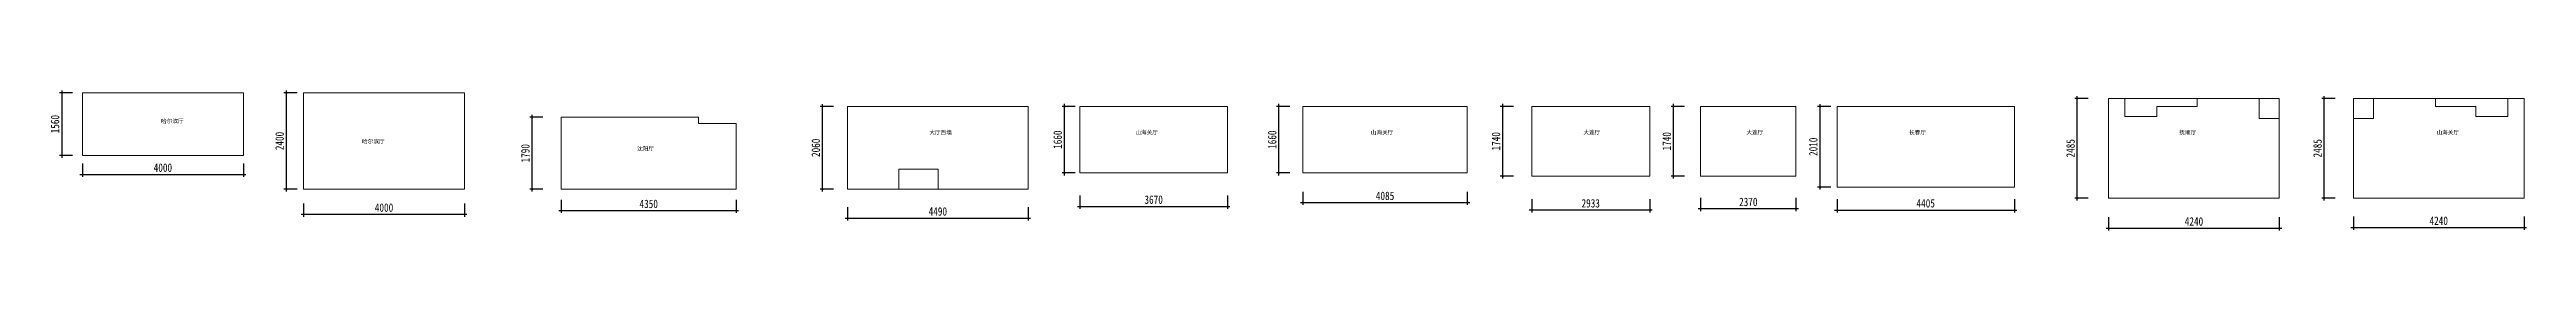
# Model space of a CAD drawing. Header units: millimetres. Extents: x 292933 to 354473, y 385624 to 389116.
import ezdxf

# ---------------------------------------------------------------- set-up
doc = ezdxf.new("R2010")
doc.units = ezdxf.units.MM
doc.header["$LTSCALE"] = 4
doc.layers.add('吊顶粗线', color=3, linetype='Continuous', lineweight=13)
doc.layers.add('文字', color=3, linetype='Continuous', lineweight=0)
doc.styles.add('-黑体', font='simhei.ttf', dxfattribs={"width": 0.8})
doc.styles.add('黑体标注', font='simhei.ttf', dxfattribs={"height": 130})
doc.dimstyles.new('立面尺寸标注', dxfattribs={"dimscale": 60, "dimtxt": 3.5, "dimasz": 0.7, "dimexe": 1, "dimexo": 0.5, "dimgap": 1, "dimtad": 1, "dimdec": 0, "dimdsep": 46, "dimtxsty": '-黑体', "dimblk": 'ARCHTICK', "dimcen": 2.5, "dimdle": 1, "dimclrd": 1, "dimclre": 1, "dimclrt": 3, "dimadec": 0, "dimazin": 0, "dimtfac": 1, "dimtdec": 0, "dimtix": 1, "dimtmove": 2, "dimatfit": 3, "dimfxl": 4.5, "dimfxlon": 1, "dimtolj": 1, "dimtzin": 0, "dimarcsym": 0})

# ---------------------------------------------------------------- blocks, each defined once
blk = doc.blocks.new('_ArchTick')
at = {"color": 0, "linetype": 'ByBlock', "const_width": 0.15}
blk.add_lwpolyline([(-0.5, -0.5), (0.5, 0.5)], dxfattribs=at)
blk = doc.blocks.new('*D319')
at = {"layer": 'Defpoints', "color": 0, "ltscale": 5, "transparency": 16777216}
for p in [(293749, 387496), (297749, 387496), (297749, 387023)]:
    blk.add_point(p, dxfattribs=at)
at = {"layer": '吊顶粗线', "color": 1, "lineweight": -2, "ltscale": 5, "transparency": 16777216}
for p, q in [((293749, 387293), (293749, 386963)), ((297749, 387293), (297749, 386963)), ((293689, 387023), (297809, 387023))]:
    blk.add_line(p, q, dxfattribs=at)
at = {"layer": '吊顶粗线', "color": 1, "lineweight": -2, "ltscale": 5, "transparency": 16777216, "xscale": 42, "yscale": 42, "zscale": 42, "rotation": 180}
blk.add_blockref('_ArchTick', (293749, 387023), dxfattribs=at)
at = {"layer": '吊顶粗线', "color": 1, "lineweight": -2, "ltscale": 5, "transparency": 16777216, "xscale": 42, "yscale": 42, "zscale": 42}
blk.add_blockref('_ArchTick', (297749, 387023), dxfattribs=at)
at = {"layer": '吊顶粗线', "color": 3, "ltscale": 5, "transparency": 16777216, "insert": (295749, 387190), "char_height": 210, "attachment_point": 5, "style": '-黑体'}
blk.add_mtext('\\A1;4000', dxfattribs=at)
blk = doc.blocks.new('*D320')
at = {"layer": 'Defpoints', "color": 0, "ltscale": 5, "transparency": 16777216}
for p in [(293749, 389056), (293237, 387496), (293749, 387496)]:
    blk.add_point(p, dxfattribs=at)
at = {"layer": '吊顶粗线', "color": 1, "lineweight": -2, "ltscale": 5, "transparency": 16777216}
for p, q in [((293507, 389056), (293177, 389056)), ((293237, 389116), (293237, 387436)), ((293507, 387496), (293177, 387496))]:
    blk.add_line(p, q, dxfattribs=at)
at = {"layer": '吊顶粗线', "color": 1, "lineweight": -2, "ltscale": 5, "transparency": 16777216, "xscale": 42, "yscale": 42, "zscale": 42}
for p, rotation in [((293237, 389056), 90), ((293237, 387496), 270)]:
    blk.add_blockref('_ArchTick', p, dxfattribs=dict(at, rotation=rotation))
at = {"layer": '吊顶粗线', "color": 3, "ltscale": 5, "transparency": 16777216, "insert": (293071, 388276), "char_height": 210, "attachment_point": 5, "rotation": 90, "style": '-黑体'}
blk.add_mtext('\\A1;1560', dxfattribs=at)
blk = doc.blocks.new('*D321')
at = {"layer": 'Defpoints', "color": 0, "ltscale": 5, "transparency": 16777216}
for p in [(299243, 386656), (303243, 386656), (303243, 386029)]:
    blk.add_point(p, dxfattribs=at)
at = {"layer": '吊顶粗线', "color": 1, "lineweight": -2, "ltscale": 5, "transparency": 16777216}
for p, q in [((299183, 386029), (303303, 386029)), ((299243, 386299), (299243, 385969)), ((303243, 386299), (303243, 385969))]:
    blk.add_line(p, q, dxfattribs=at)
at = {"layer": '吊顶粗线', "color": 1, "lineweight": -2, "ltscale": 5, "transparency": 16777216, "xscale": 42, "yscale": 42, "zscale": 42, "rotation": 180}
blk.add_blockref('_ArchTick', (299243, 386029), dxfattribs=at)
at = {"layer": '吊顶粗线', "color": 1, "lineweight": -2, "ltscale": 5, "transparency": 16777216, "xscale": 42, "yscale": 42, "zscale": 42}
blk.add_blockref('_ArchTick', (303243, 386029), dxfattribs=at)
at = {"layer": '吊顶粗线', "color": 3, "ltscale": 5, "transparency": 16777216, "insert": (301243, 386195), "char_height": 210, "attachment_point": 5, "style": '-黑体'}
blk.add_mtext('\\A1;4000', dxfattribs=at)
blk = doc.blocks.new('*D322')
at = {"layer": 'Defpoints', "color": 0, "ltscale": 5, "transparency": 16777216}
for p in [(298817, 389056), (299243, 389056), (299243, 386656)]:
    blk.add_point(p, dxfattribs=at)
at = {"layer": '吊顶粗线', "color": 1, "lineweight": -2, "ltscale": 5, "transparency": 16777216}
for p, q in [((299087, 389056), (298757, 389056)), ((298817, 386596), (298817, 389116)), ((299087, 386656), (298757, 386656))]:
    blk.add_line(p, q, dxfattribs=at)
at = {"layer": '吊顶粗线', "color": 1, "lineweight": -2, "ltscale": 5, "transparency": 16777216, "xscale": 42, "yscale": 42, "zscale": 42}
for p, rotation in [((298817, 389056), 90), ((298817, 386656), 270)]:
    blk.add_blockref('_ArchTick', p, dxfattribs=dict(at, rotation=rotation))
at = {"layer": '吊顶粗线', "color": 3, "ltscale": 5, "transparency": 16777216, "insert": (298650, 387856), "char_height": 210, "attachment_point": 5, "rotation": 90, "style": '-黑体'}
blk.add_mtext('\\A1;2400', dxfattribs=at)
blk = doc.blocks.new('*D323')
at = {"layer": 'Defpoints', "color": 0, "ltscale": 5, "transparency": 16777216}
for p in [(305644, 386656), (309994, 386656), (309994, 386122)]:
    blk.add_point(p, dxfattribs=at)
at = {"layer": '吊顶粗线', "color": 1, "lineweight": -2, "ltscale": 5, "transparency": 16777216}
for p, q in [((305584, 386122), (310054, 386122)), ((305644, 386392), (305644, 386062)), ((309994, 386392), (309994, 386062))]:
    blk.add_line(p, q, dxfattribs=at)
at = {"layer": '吊顶粗线', "color": 1, "lineweight": -2, "ltscale": 5, "transparency": 16777216, "xscale": 42, "yscale": 42, "zscale": 42, "rotation": 180}
blk.add_blockref('_ArchTick', (305644, 386122), dxfattribs=at)
at = {"layer": '吊顶粗线', "color": 1, "lineweight": -2, "ltscale": 5, "transparency": 16777216, "xscale": 42, "yscale": 42, "zscale": 42}
blk.add_blockref('_ArchTick', (309994, 386122), dxfattribs=at)
at = {"layer": '吊顶粗线', "color": 3, "ltscale": 5, "transparency": 16777216, "insert": (307819, 386288), "char_height": 210, "attachment_point": 5, "style": '-黑体'}
blk.add_mtext('\\A1;4350', dxfattribs=at)
blk = doc.blocks.new('*D324')
at = {"layer": 'Defpoints', "color": 0, "ltscale": 5, "transparency": 16777216}
for p in [(304922, 388446), (305644, 388446), (305644, 386656)]:
    blk.add_point(p, dxfattribs=at)
at = {"layer": '吊顶粗线', "color": 1, "lineweight": -2, "ltscale": 5, "transparency": 16777216}
for p, q in [((305192, 388446), (304862, 388446)), ((304922, 386596), (304922, 388506)), ((305192, 386656), (304862, 386656))]:
    blk.add_line(p, q, dxfattribs=at)
at = {"layer": '吊顶粗线', "color": 1, "lineweight": -2, "ltscale": 5, "transparency": 16777216, "xscale": 42, "yscale": 42, "zscale": 42}
for p, rotation in [((304922, 388446), 90), ((304922, 386656), 270)]:
    blk.add_blockref('_ArchTick', p, dxfattribs=dict(at, rotation=rotation))
at = {"layer": '吊顶粗线', "color": 3, "ltscale": 5, "transparency": 16777216, "insert": (304755, 387551), "char_height": 210, "attachment_point": 5, "rotation": 90, "style": '-黑体'}
blk.add_mtext('\\A1;1790', dxfattribs=at)
blk = doc.blocks.new('*D325')
at = {"layer": 'Defpoints', "color": 0, "ltscale": 5, "transparency": 16777216}
for p in [(312758, 386656), (317248, 386656), (317248, 385933)]:
    blk.add_point(p, dxfattribs=at)
at = {"layer": '吊顶粗线', "color": 1, "lineweight": -2, "ltscale": 5, "transparency": 16777216}
for p, q in [((312698, 385933), (317308, 385933)), ((312758, 386203), (312758, 385873)), ((317248, 386203), (317248, 385873))]:
    blk.add_line(p, q, dxfattribs=at)
at = {"layer": '吊顶粗线', "color": 1, "lineweight": -2, "ltscale": 5, "transparency": 16777216, "xscale": 42, "yscale": 42, "zscale": 42, "rotation": 180}
blk.add_blockref('_ArchTick', (312758, 385933), dxfattribs=at)
at = {"layer": '吊顶粗线', "color": 1, "lineweight": -2, "ltscale": 5, "transparency": 16777216, "xscale": 42, "yscale": 42, "zscale": 42}
blk.add_blockref('_ArchTick', (317248, 385933), dxfattribs=at)
at = {"layer": '吊顶粗线', "color": 3, "ltscale": 5, "transparency": 16777216, "insert": (315003, 386099), "char_height": 210, "attachment_point": 5, "style": '-黑体'}
blk.add_mtext('\\A1;4490', dxfattribs=at)
blk = doc.blocks.new('*D326')
at = {"layer": 'Defpoints', "color": 0, "ltscale": 5, "transparency": 16777216}
for p in [(312138, 388716), (312758, 388716), (312758, 386656)]:
    blk.add_point(p, dxfattribs=at)
at = {"layer": '吊顶粗线', "color": 1, "lineweight": -2, "ltscale": 5, "transparency": 16777216}
for p, q in [((312408, 388716), (312078, 388716)), ((312138, 386596), (312138, 388776)), ((312408, 386656), (312078, 386656))]:
    blk.add_line(p, q, dxfattribs=at)
at = {"layer": '吊顶粗线', "color": 1, "lineweight": -2, "ltscale": 5, "transparency": 16777216, "xscale": 42, "yscale": 42, "zscale": 42}
for p, rotation in [((312138, 388716), 90), ((312138, 386656), 270)]:
    blk.add_blockref('_ArchTick', p, dxfattribs=dict(at, rotation=rotation))
at = {"layer": '吊顶粗线', "color": 3, "ltscale": 5, "transparency": 16777216, "insert": (311972, 387686), "char_height": 210, "attachment_point": 5, "rotation": 90, "style": '-黑体'}
blk.add_mtext('\\A1;2060', dxfattribs=at)
blk = doc.blocks.new('*D327')
at = {"layer": 'Defpoints', "color": 0, "ltscale": 5, "transparency": 16777216}
for p in [(318530, 387059), (322200, 387059), (322200, 386227)]:
    blk.add_point(p, dxfattribs=at)
at = {"layer": '吊顶粗线', "color": 1, "lineweight": -2, "ltscale": 5, "transparency": 16777216}
for p, q in [((318530, 386497), (318530, 386167)), ((322200, 386497), (322200, 386167)), ((318470, 386227), (322260, 386227))]:
    blk.add_line(p, q, dxfattribs=at)
at = {"layer": '吊顶粗线', "color": 1, "lineweight": -2, "ltscale": 5, "transparency": 16777216, "xscale": 42, "yscale": 42, "zscale": 42, "rotation": 180}
blk.add_blockref('_ArchTick', (318530, 386227), dxfattribs=at)
at = {"layer": '吊顶粗线', "color": 1, "lineweight": -2, "ltscale": 5, "transparency": 16777216, "xscale": 42, "yscale": 42, "zscale": 42}
blk.add_blockref('_ArchTick', (322200, 386227), dxfattribs=at)
at = {"layer": '吊顶粗线', "color": 3, "ltscale": 5, "transparency": 16777216, "insert": (320365, 386393), "char_height": 210, "attachment_point": 5, "style": '-黑体'}
blk.add_mtext('\\A1;3670', dxfattribs=at)
blk = doc.blocks.new('*D328')
at = {"layer": 'Defpoints', "color": 0, "ltscale": 5, "transparency": 16777216}
for p in [(318148, 388719), (318530, 388719), (318530, 387059)]:
    blk.add_point(p, dxfattribs=at)
at = {"layer": '吊顶粗线', "color": 1, "lineweight": -2, "ltscale": 5, "transparency": 16777216}
for p, q in [((318418, 388719), (318088, 388719)), ((318148, 386999), (318148, 388779)), ((318418, 387059), (318088, 387059))]:
    blk.add_line(p, q, dxfattribs=at)
at = {"layer": '吊顶粗线', "color": 1, "lineweight": -2, "ltscale": 5, "transparency": 16777216, "xscale": 42, "yscale": 42, "zscale": 42}
for p, rotation in [((318148, 388719), 90), ((318148, 387059), 270)]:
    blk.add_blockref('_ArchTick', p, dxfattribs=dict(at, rotation=rotation))
at = {"layer": '吊顶粗线', "color": 3, "ltscale": 5, "transparency": 16777216, "insert": (317982, 387889), "char_height": 210, "attachment_point": 5, "rotation": 90, "style": '-黑体'}
blk.add_mtext('\\A1;1660', dxfattribs=at)
blk = doc.blocks.new('*D329')
at = {"layer": 'Defpoints', "color": 0, "ltscale": 5, "transparency": 16777216}
for p in [(324072, 387059), (328157, 387059), (328157, 386321)]:
    blk.add_point(p, dxfattribs=at)
at = {"layer": '吊顶粗线', "color": 1, "lineweight": -2, "ltscale": 5, "transparency": 16777216}
for p, q in [((324072, 386591), (324072, 386261)), ((328157, 386591), (328157, 386261)), ((324012, 386321), (328217, 386321))]:
    blk.add_line(p, q, dxfattribs=at)
at = {"layer": '吊顶粗线', "color": 1, "lineweight": -2, "ltscale": 5, "transparency": 16777216, "xscale": 42, "yscale": 42, "zscale": 42, "rotation": 180}
blk.add_blockref('_ArchTick', (324072, 386321), dxfattribs=at)
at = {"layer": '吊顶粗线', "color": 1, "lineweight": -2, "ltscale": 5, "transparency": 16777216, "xscale": 42, "yscale": 42, "zscale": 42}
blk.add_blockref('_ArchTick', (328157, 386321), dxfattribs=at)
at = {"layer": '吊顶粗线', "color": 3, "ltscale": 5, "transparency": 16777216, "insert": (326114, 386488), "char_height": 210, "attachment_point": 5, "style": '-黑体'}
blk.add_mtext('\\A1;4085', dxfattribs=at)
blk = doc.blocks.new('*D330')
at = {"layer": 'Defpoints', "color": 0, "ltscale": 5, "transparency": 16777216}
for p in [(323477, 388719), (324072, 388719), (324072, 387059)]:
    blk.add_point(p, dxfattribs=at)
at = {"layer": '吊顶粗线', "color": 1, "lineweight": -2, "ltscale": 5, "transparency": 16777216}
for p, q in [((323747, 388719), (323417, 388719)), ((323477, 386999), (323477, 388779)), ((323747, 387059), (323417, 387059))]:
    blk.add_line(p, q, dxfattribs=at)
at = {"layer": '吊顶粗线', "color": 1, "lineweight": -2, "ltscale": 5, "transparency": 16777216, "xscale": 42, "yscale": 42, "zscale": 42}
for p, rotation in [((323477, 388719), 90), ((323477, 387059), 270)]:
    blk.add_blockref('_ArchTick', p, dxfattribs=dict(at, rotation=rotation))
at = {"layer": '吊顶粗线', "color": 3, "ltscale": 5, "transparency": 16777216, "insert": (323311, 387889), "char_height": 210, "attachment_point": 5, "rotation": 90, "style": '-黑体'}
blk.add_mtext('\\A1;1660', dxfattribs=at)
blk = doc.blocks.new('*D331')
at = {"layer": 'Defpoints', "color": 0, "ltscale": 5, "transparency": 16777216}
for p in [(329757, 386979), (332690, 386979), (332690, 386137)]:
    blk.add_point(p, dxfattribs=at)
at = {"layer": '吊顶粗线', "color": 1, "lineweight": -2, "ltscale": 5, "transparency": 16777216}
for p, q in [((329697, 386137), (332750, 386137)), ((329757, 386407), (329757, 386077)), ((332690, 386407), (332690, 386077))]:
    blk.add_line(p, q, dxfattribs=at)
at = {"layer": '吊顶粗线', "color": 1, "lineweight": -2, "ltscale": 5, "transparency": 16777216, "xscale": 42, "yscale": 42, "zscale": 42, "rotation": 180}
blk.add_blockref('_ArchTick', (329757, 386137), dxfattribs=at)
at = {"layer": '吊顶粗线', "color": 1, "lineweight": -2, "ltscale": 5, "transparency": 16777216, "xscale": 42, "yscale": 42, "zscale": 42}
blk.add_blockref('_ArchTick', (332690, 386137), dxfattribs=at)
at = {"layer": '吊顶粗线', "color": 3, "ltscale": 5, "transparency": 16777216, "insert": (331224, 386302), "char_height": 210, "attachment_point": 5, "style": '-黑体'}
blk.add_mtext('\\A1;2933', dxfattribs=at)
blk = doc.blocks.new('*D332')
at = {"layer": 'Defpoints', "color": 0, "ltscale": 5, "transparency": 16777216}
for p in [(329038, 388719), (329757, 388719), (329757, 386979)]:
    blk.add_point(p, dxfattribs=at)
at = {"layer": '吊顶粗线', "color": 1, "lineweight": -2, "ltscale": 5, "transparency": 16777216}
for p, q in [((329308, 388719), (328978, 388719)), ((329038, 386919), (329038, 388779)), ((329308, 386979), (328978, 386979))]:
    blk.add_line(p, q, dxfattribs=at)
at = {"layer": '吊顶粗线', "color": 1, "lineweight": -2, "ltscale": 5, "transparency": 16777216, "xscale": 42, "yscale": 42, "zscale": 42}
for p, rotation in [((329038, 388719), 90), ((329038, 386979), 270)]:
    blk.add_blockref('_ArchTick', p, dxfattribs=dict(at, rotation=rotation))
at = {"layer": '吊顶粗线', "color": 3, "ltscale": 5, "transparency": 16777216, "insert": (328871, 387849), "char_height": 210, "attachment_point": 5, "rotation": 90, "style": '-黑体'}
blk.add_mtext('\\A1;1740', dxfattribs=at)
blk = doc.blocks.new('*D333')
at = {"layer": 'Defpoints', "color": 0, "ltscale": 5, "transparency": 16777216}
for p in [(333954, 386979), (336324, 386979), (336324, 386170)]:
    blk.add_point(p, dxfattribs=at)
at = {"layer": '吊顶粗线', "color": 1, "lineweight": -2, "ltscale": 5, "transparency": 16777216}
for p, q in [((333894, 386170), (336384, 386170)), ((333954, 386440), (333954, 386110)), ((336324, 386440), (336324, 386110))]:
    blk.add_line(p, q, dxfattribs=at)
at = {"layer": '吊顶粗线', "color": 1, "lineweight": -2, "ltscale": 5, "transparency": 16777216, "xscale": 42, "yscale": 42, "zscale": 42, "rotation": 180}
blk.add_blockref('_ArchTick', (333954, 386170), dxfattribs=at)
at = {"layer": '吊顶粗线', "color": 1, "lineweight": -2, "ltscale": 5, "transparency": 16777216, "xscale": 42, "yscale": 42, "zscale": 42}
blk.add_blockref('_ArchTick', (336324, 386170), dxfattribs=at)
at = {"layer": '吊顶粗线', "color": 3, "ltscale": 5, "transparency": 16777216, "insert": (335139, 386336), "char_height": 210, "attachment_point": 5, "style": '-黑体'}
blk.add_mtext('\\A1;2370', dxfattribs=at)
blk = doc.blocks.new('*D334')
at = {"layer": 'Defpoints', "color": 0, "ltscale": 5, "transparency": 16777216}
for p in [(333283, 388719), (333954, 388719), (333954, 386979)]:
    blk.add_point(p, dxfattribs=at)
at = {"layer": '吊顶粗线', "color": 1, "lineweight": -2, "ltscale": 5, "transparency": 16777216}
for p, q in [((333553, 388719), (333223, 388719)), ((333283, 386919), (333283, 388779)), ((333553, 386979), (333223, 386979))]:
    blk.add_line(p, q, dxfattribs=at)
at = {"layer": '吊顶粗线', "color": 1, "lineweight": -2, "ltscale": 5, "transparency": 16777216, "xscale": 42, "yscale": 42, "zscale": 42}
for p, rotation in [((333283, 388719), 90), ((333283, 386979), 270)]:
    blk.add_blockref('_ArchTick', p, dxfattribs=dict(at, rotation=rotation))
at = {"layer": '吊顶粗线', "color": 3, "ltscale": 5, "transparency": 16777216, "insert": (333116, 387849), "char_height": 210, "attachment_point": 5, "rotation": 90, "style": '-黑体'}
blk.add_mtext('\\A1;1740', dxfattribs=at)
blk = doc.blocks.new('*D335')
at = {"layer": 'Defpoints', "color": 0, "ltscale": 5, "transparency": 16777216}
for p in [(337345, 386707), (341750, 386707), (341750, 386136)]:
    blk.add_point(p, dxfattribs=at)
at = {"layer": '吊顶粗线', "color": 1, "lineweight": -2, "ltscale": 5, "transparency": 16777216}
for p, q in [((337285, 386136), (341810, 386136)), ((337345, 386406), (337345, 386076)), ((341750, 386406), (341750, 386076))]:
    blk.add_line(p, q, dxfattribs=at)
at = {"layer": '吊顶粗线', "color": 1, "lineweight": -2, "ltscale": 5, "transparency": 16777216, "xscale": 42, "yscale": 42, "zscale": 42, "rotation": 180}
blk.add_blockref('_ArchTick', (337345, 386136), dxfattribs=at)
at = {"layer": '吊顶粗线', "color": 1, "lineweight": -2, "ltscale": 5, "transparency": 16777216, "xscale": 42, "yscale": 42, "zscale": 42}
blk.add_blockref('_ArchTick', (341750, 386136), dxfattribs=at)
at = {"layer": '吊顶粗线', "color": 3, "ltscale": 5, "transparency": 16777216, "insert": (339547, 386303), "char_height": 210, "attachment_point": 5, "style": '-黑体'}
blk.add_mtext('\\A1;4405', dxfattribs=at)
blk = doc.blocks.new('*D336')
at = {"layer": 'Defpoints', "color": 0, "ltscale": 5, "transparency": 16777216}
for p in [(336921, 388717), (337345, 388717), (337345, 386707)]:
    blk.add_point(p, dxfattribs=at)
at = {"layer": '吊顶粗线', "color": 1, "lineweight": -2, "ltscale": 5, "transparency": 16777216}
for p, q in [((337191, 388717), (336861, 388717)), ((336921, 386647), (336921, 388777)), ((337191, 386707), (336861, 386707))]:
    blk.add_line(p, q, dxfattribs=at)
at = {"layer": '吊顶粗线', "color": 1, "lineweight": -2, "ltscale": 5, "transparency": 16777216, "xscale": 42, "yscale": 42, "zscale": 42}
for p, rotation in [((336921, 388717), 90), ((336921, 386707), 270)]:
    blk.add_blockref('_ArchTick', p, dxfattribs=dict(at, rotation=rotation))
at = {"layer": '吊顶粗线', "color": 3, "ltscale": 5, "transparency": 16777216, "insert": (336755, 387712), "char_height": 210, "attachment_point": 5, "rotation": 90, "style": '-黑体'}
blk.add_mtext('\\A1;2010', dxfattribs=at)
blk = doc.blocks.new('*D337')
at = {"layer": 'Defpoints', "color": 0, "ltscale": 5, "transparency": 16777216}
for p in [(344092, 386432), (348332, 386432), (348332, 385684)]:
    blk.add_point(p, dxfattribs=at)
at = {"layer": '吊顶粗线', "color": 1, "lineweight": -2, "ltscale": 5, "transparency": 16777216}
for p, q in [((344092, 385954), (344092, 385624)), ((348332, 385954), (348332, 385624)), ((344032, 385684), (348392, 385684))]:
    blk.add_line(p, q, dxfattribs=at)
at = {"layer": '吊顶粗线', "color": 1, "lineweight": -2, "ltscale": 5, "transparency": 16777216, "xscale": 42, "yscale": 42, "zscale": 42, "rotation": 180}
blk.add_blockref('_ArchTick', (344092, 385684), dxfattribs=at)
at = {"layer": '吊顶粗线', "color": 1, "lineweight": -2, "ltscale": 5, "transparency": 16777216, "xscale": 42, "yscale": 42, "zscale": 42}
blk.add_blockref('_ArchTick', (348332, 385684), dxfattribs=at)
at = {"layer": '吊顶粗线', "color": 3, "ltscale": 5, "transparency": 16777216, "insert": (346212, 385850), "char_height": 210, "attachment_point": 5, "style": '-黑体'}
blk.add_mtext('\\A1;4240', dxfattribs=at)
blk = doc.blocks.new('*D338')
at = {"layer": 'Defpoints', "color": 0, "ltscale": 5, "transparency": 16777216}
for p in [(343311, 388917), (344092, 388917), (344092, 386432)]:
    blk.add_point(p, dxfattribs=at)
at = {"layer": '吊顶粗线', "color": 1, "lineweight": -2, "ltscale": 5, "transparency": 16777216}
for p, q in [((343311, 386372), (343311, 388977)), ((343581, 388917), (343251, 388917)), ((343581, 386432), (343251, 386432))]:
    blk.add_line(p, q, dxfattribs=at)
at = {"layer": '吊顶粗线', "color": 1, "lineweight": -2, "ltscale": 5, "transparency": 16777216, "xscale": 42, "yscale": 42, "zscale": 42}
for p, rotation in [((343311, 388917), 90), ((343311, 386432), 270)]:
    blk.add_blockref('_ArchTick', p, dxfattribs=dict(at, rotation=rotation))
at = {"layer": '吊顶粗线', "color": 3, "ltscale": 5, "transparency": 16777216, "insert": (343146, 387674), "char_height": 210, "attachment_point": 5, "rotation": 90, "style": '-黑体'}
blk.add_mtext('\\A1;2485', dxfattribs=at)
blk = doc.blocks.new('*D339')
at = {"layer": 'Defpoints', "color": 0, "ltscale": 5, "transparency": 16777216}
for p in [(350173, 386432), (354413, 386432), (354413, 385701)]:
    blk.add_point(p, dxfattribs=at)
at = {"layer": '吊顶粗线', "color": 1, "lineweight": -2, "ltscale": 5, "transparency": 16777216}
for p, q in [((350173, 385971), (350173, 385641)), ((354413, 385971), (354413, 385641)), ((350113, 385701), (354473, 385701))]:
    blk.add_line(p, q, dxfattribs=at)
at = {"layer": '吊顶粗线', "color": 1, "lineweight": -2, "ltscale": 5, "transparency": 16777216, "xscale": 42, "yscale": 42, "zscale": 42, "rotation": 180}
blk.add_blockref('_ArchTick', (350173, 385701), dxfattribs=at)
at = {"layer": '吊顶粗线', "color": 1, "lineweight": -2, "ltscale": 5, "transparency": 16777216, "xscale": 42, "yscale": 42, "zscale": 42}
blk.add_blockref('_ArchTick', (354413, 385701), dxfattribs=at)
at = {"layer": '吊顶粗线', "color": 3, "ltscale": 5, "transparency": 16777216, "insert": (352293, 385867), "char_height": 210, "attachment_point": 5, "style": '-黑体'}
blk.add_mtext('\\A1;4240', dxfattribs=at)
blk = doc.blocks.new('*D340')
at = {"layer": 'Defpoints', "color": 0, "ltscale": 5, "transparency": 16777216}
for p in [(349448, 388917), (350173, 388917), (350173, 386432)]:
    blk.add_point(p, dxfattribs=at)
at = {"layer": '吊顶粗线', "color": 1, "lineweight": -2, "ltscale": 5, "transparency": 16777216}
for p, q in [((349448, 386372), (349448, 388977)), ((349718, 388917), (349388, 388917)), ((349718, 386432), (349388, 386432))]:
    blk.add_line(p, q, dxfattribs=at)
at = {"layer": '吊顶粗线', "color": 1, "lineweight": -2, "ltscale": 5, "transparency": 16777216, "xscale": 42, "yscale": 42, "zscale": 42}
for p, rotation in [((349448, 388917), 90), ((349448, 386432), 270)]:
    blk.add_blockref('_ArchTick', p, dxfattribs=dict(at, rotation=rotation))
at = {"layer": '吊顶粗线', "color": 3, "ltscale": 5, "transparency": 16777216, "insert": (349283, 387674), "char_height": 210, "attachment_point": 5, "rotation": 90, "style": '-黑体'}
blk.add_mtext('\\A1;2485', dxfattribs=at)

msp = doc.modelspace()

# ---------------------------------------------------------------- linework, layer by layer
at = {"layer": '吊顶粗线', "color": 0, "ltscale": 5}
for p, q in [((293749.2, 389056), (293749.2, 387496)), ((293749.2, 389056), (297749.2, 389056)), ((297749.2, 387496), (297749.2, 389056)), ((299243.4, 389056), (303243.4, 389056)), ((299243.4, 389056), (299243.4, 386656)), ((303243.4, 389056), (303243.4, 386656)), ((305643.9, 388446), (305643.9, 386656)), ((309053.9, 388446), (305643.9, 388446)), ((309053.9, 388446), (309053.9, 388296)), ((312758.5, 386656), (312758.5, 388716)), ((312758.5, 388716), (317248.5, 388716)), ((317248.5, 386656), (317248.5, 388716)), ((318529.9, 388718.6), (322199.9, 388718.6)), ((318529.9, 388718.6), (318529.9, 387058.6)), ((322199.9, 388718.6), (322199.9, 387058.6)), ((324071.9, 388718.6), (328156.9, 388718.6)), ((324071.9, 388718.6), (324071.9, 387058.6)), ((328156.9, 388718.6), (328156.9, 387058.6)), ((329757.4, 388718.6), (332690.3, 388718.6)), ((329757.4, 386978.6), (329757.4, 388718.6)), ((332690.3, 388718.6), (332690.3, 386978.6)), ((333953.5, 388718.6), (336323.5, 388718.6)), ((333953.5, 388718.6), (333953.5, 386978.6)), ((336323.5, 388718.6), (336323.5, 386978.6)), ((337344.7, 388716.6), (341749.7, 388716.6)), ((337344.7, 388716.6), (337344.7, 386706.6)), ((341749.7, 388716.6), (341749.7, 386706.6)), ((344091.6, 388916.6), (344091.6, 386431.6)), ((346291.6, 388916.6), (344091.6, 388916.6)), ((344491.6, 388916.6), (344491.6, 388466.6)), ((345291.6, 388466.6), (344491.6, 388466.6)), ((345291.6, 388716.6), (345291.6, 388466.6)), ((346291.6, 388716.6), (345291.6, 388716.6)), ((346291.6, 388916.6), (346291.6, 388716.6)), ((346291.6, 388916.6), (348331.6, 388916.6)), ((347831.6, 388916.6), (347831.6, 388416.6)), ((347831.6, 388416.6), (348331.6, 388416.6)), ((348331.6, 388916.6), (348331.6, 386431.6)), ((350172.9, 388916.6), (350172.9, 386431.6)), ((352212.9, 388916.6), (350172.9, 388916.6)), ((350672.9, 388416.6), (350172.9, 388416.6)), ((350672.9, 388916.6), (350672.9, 388416.6)), ((352212.9, 388916.6), (354412.9, 388916.6)), ((352212.9, 388916.6), (352212.9, 388716.6)), ((352212.9, 388716.6), (353212.9, 388716.6)), ((353212.9, 388716.6), (353212.9, 388466.6)), ((353212.9, 388466.6), (354012.9, 388466.6)), ((354012.9, 388916.6), (354012.9, 388466.6)), ((354412.9, 388916.6), (354412.9, 386431.6)), ((309993.9, 388296), (309053.9, 388296)), ((309993.9, 388296), (309993.9, 386656)), ((293749.2, 387496), (297749.2, 387496)), ((314033.5, 386656), (314033.5, 387156)), ((314033.5, 387156), (315008.5, 387156)), ((315008.5, 386656), (315008.5, 387156)), ((303243.4, 386656), (299243.4, 386656)), ((309993.9, 386656), (305643.9, 386656)), ((312758.5, 386656), (317248.5, 386656)), ((322199.9, 387058.6), (318529.9, 387058.6)), ((328156.9, 387058.6), (324071.9, 387058.6)), ((332690.3, 386978.6), (329757.4, 386978.6)), ((336323.5, 386978.6), (333953.5, 386978.6)), ((341749.7, 386706.6), (337344.7, 386706.6)), ((348331.6, 386431.6), (344091.6, 386431.6)), ((350172.9, 386431.6), (354412.9, 386431.6))]:
    msp.add_line(p, q, dxfattribs=at)

# ---------------------------------------------------------------- texts
at = {"layer": '文字', "char_height": 100, "width": 975.849, "style": '黑体标注'}
for s, insert, attachment_point in [('{\\C3;哈尔滨厅}', (296263.7, 388403), 3), ('{\\C3;哈尔滨厅}', (301257.9, 387895.2), 3), ('{\\C3;沈阳厅}', (307952.1, 387716.1), 3), ('{\\C3;大厅西墙}', (315350.4, 388120.1), 3), ('{\\C3;山海关厅}', (320470.2, 388120.1), 3), ('{\\C3;山海关厅}', (326321.5, 388120.1), 3), ('{\\C3;大连厅}', (331464.5, 388120.1), 3), ('{\\C3;大连厅}', (335514.2, 388120.1), 3), ('{\\C3;长春厅}', (339553.4, 388120.1), 3), ('{\\C3;抚顺厅}', (346266.7, 388120.1), 3), ('{\\C3;山海关厅}', (352237.9, 388120.1), 1)]:
    msp.add_mtext(s, dxfattribs=dict(at, insert=insert, attachment_point=attachment_point))

# ---------------------------------------------------------------- dimensions: what is measured, and where the dimension line sits
at = {"layer": '吊顶粗线', "color": 0, "ltscale": 5}
for base, p1, p2, picture, middle in [((293236.7, 387496), (293749.2, 389056), (293749.2, 387496), '*D320', (293070.6, 388276)), ((298816.7, 389056), (299243.4, 386656), (299243.4, 389056), '*D322', (298650.5, 387856)), ((343311.1, 388916.6), (344091.6, 386431.6), (344091.6, 388916.6), '*D338', (343146.1, 387674.1)), ((349447.5, 388916.6), (350172.9, 386431.6), (350172.9, 388916.6), '*D340', (349282.5, 387674.1)), ((304921.6, 388446), (305643.9, 386656), (305643.9, 388446), '*D324', (304755.4, 387551)), ((312137.7, 388716), (312758.5, 386656), (312758.5, 388716), '*D326', (311971.5, 387686)), ((318148.4, 388718.6), (318529.9, 387058.6), (318529.9, 388718.6), '*D328', (317982.2, 387888.6)), ((323477.2, 388718.6), (324071.9, 387058.6), (324071.9, 388718.6), '*D330', (323311.1, 387888.6)), ((329037.5, 388718.6), (329757.4, 386978.6), (329757.4, 388718.6), '*D332', (328871.4, 387848.6)), ((333282.6, 388718.6), (333953.5, 386978.6), (333953.5, 388718.6), '*D334', (333116.4, 387848.6)), ((336920.8, 388716.6), (337344.7, 386706.6), (337344.7, 388716.6), '*D336', (336754.7, 387711.6))]:
    dim = msp.add_linear_dim(base=base, p1=p1, p2=p2, angle=90, dimstyle='立面尺寸标注', dxfattribs=at)
    dim.commit()
    dim.dimension.update_dxf_attribs({"geometry": picture, "text_midpoint": middle})
for base, p1, p2, picture, middle in [((297749.2, 387023.4), (293749.2, 387496), (297749.2, 387496), '*D319', (295749.2, 387189.6)), ((303243.4, 386028.6), (299243.4, 386656), (303243.4, 386656), '*D321', (301243.4, 386194.8)), ((309993.9, 386121.8), (305643.9, 386656), (309993.9, 386656), '*D323', (307818.9, 386287.9)), ((317248.5, 385933.3), (312758.5, 386656), (317248.5, 386656), '*D325', (315003.5, 386099.5)), ((322199.9, 386227.2), (318529.9, 387058.6), (322199.9, 387058.6), '*D327', (320364.9, 386393.3)), ((328156.9, 386321.5), (324071.9, 387058.6), (328156.9, 387058.6), '*D329', (326114.4, 386487.6)), ((332690.3, 386136.5), (329757.4, 386978.6), (332690.3, 386978.6), '*D331', (331223.9, 386301.5)), ((336323.5, 386169.9), (333953.5, 386978.6), (336323.5, 386978.6), '*D333', (335138.5, 386336.1)), ((341749.7, 386136.4), (337344.7, 386706.6), (341749.7, 386706.6), '*D335', (339547.2, 386302.6)), ((348331.6, 385683.8), (344091.6, 386431.6), (348331.6, 386431.6), '*D337', (346211.6, 385850)), ((354412.9, 385700.6), (350172.9, 386431.6), (354412.9, 386431.6), '*D339', (352292.9, 385866.7))]:
    dim = msp.add_linear_dim(base=base, p1=p1, p2=p2, dimstyle='立面尺寸标注', dxfattribs=at)
    dim.commit()
    dim.dimension.update_dxf_attribs({"geometry": picture, "text_midpoint": middle})

doc.saveas('drawing.dxf')
